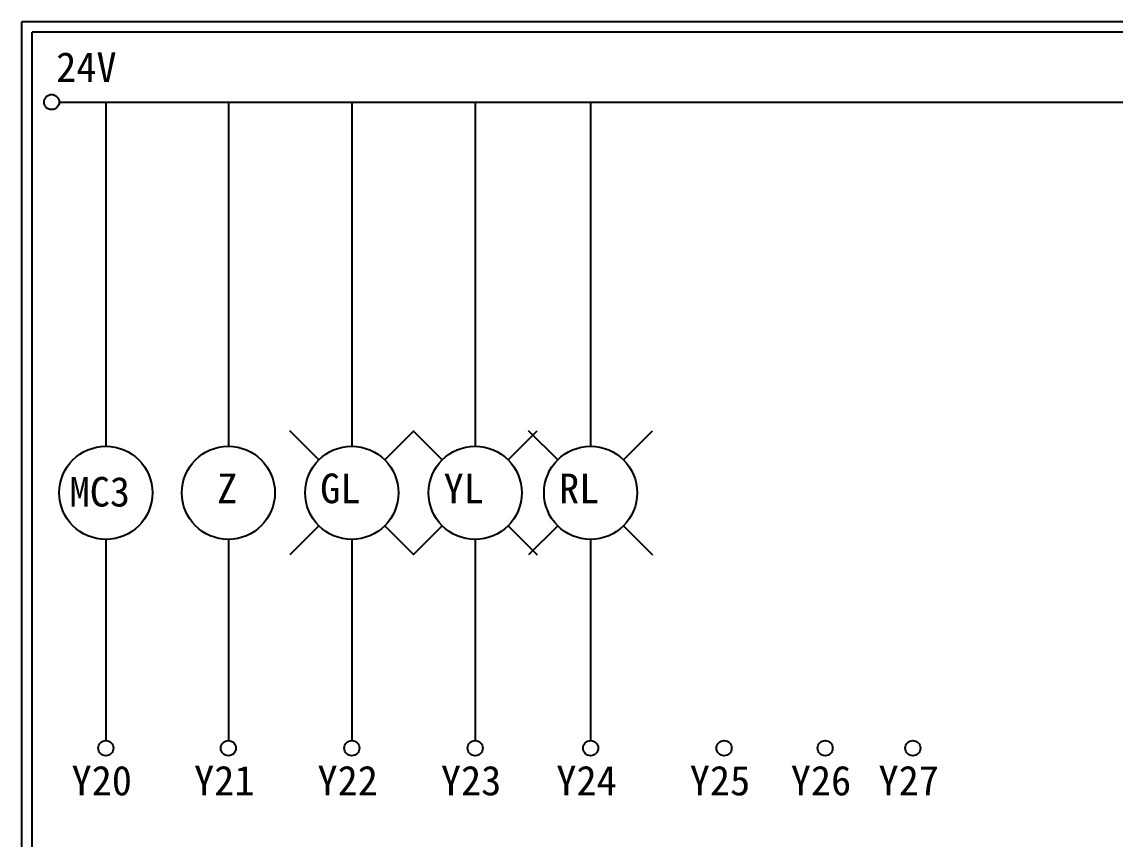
# Model space of a CAD drawing. Extents: x 926 to 1213, y 3 to 207.
# Drawn here: x 925.7 to 1058.6, y 107.6 to 207 of the extents above; entities that cross this region are included whole.
import ezdxf

# ---------------------------------------------------------------- set-up
doc = ezdxf.new("R2010")
doc.units = 0
doc.layers.add('圖框層', color=7, linetype='CONTINUOUS')
doc.layers.add('標尺寸層', color=3, linetype='CONTINUOUS')
doc.styles.add('STSL', font='KAIU.TTF')

msp = doc.modelspace()

# ---------------------------------------------------------------- linework, layer by layer
at = {"layer": '圖框層', "color": 7}
for p, q in [((1212.74, 206.97), (925.74, 206.97)), ((925.74, 3), (925.74, 206.97)), ((1211.49, 205.72), (926.99, 205.72)), ((926.99, 4.25), (926.99, 205.72))]:
    msp.add_line(p, q, dxfattribs=at)
at = {"layer": '標尺寸層', "color": 7}
for p, q in [((930.28, 197.22), (1207.88, 197.22)), ((935.95, 197.22), (935.95, 155.39)), ((950.84, 197.22), (950.84, 155.39)), ((965.84, 197.22), (965.84, 155.39)), ((980.84, 197.22), (980.84, 155.39)), ((994.87, 197.22), (994.87, 155.39)), ((961.84, 153.73), (958.3, 157.27)), ((969.85, 153.73), (973.38, 157.27)), ((976.84, 153.73), (973.3, 157.27)), ((984.85, 153.73), (988.38, 157.27)), ((990.87, 153.73), (987.33, 157.27)), ((998.88, 153.73), (1002.41, 157.27)), ((961.84, 145.73), (958.3, 142.19)), ((969.85, 145.73), (973.38, 142.19)), ((976.84, 145.73), (973.3, 142.19)), ((984.85, 145.73), (988.38, 142.19)), ((990.87, 145.73), (987.33, 142.19)), ((998.88, 145.73), (1002.41, 142.19)), ((935.95, 144.07), (935.95, 119.62)), ((950.84, 144.07), (950.84, 119.62)), ((965.84, 144.07), (965.84, 119.62)), ((980.84, 144.07), (980.84, 119.62)), ((994.87, 144.07), (994.87, 119.62))]:
    msp.add_line(p, q, dxfattribs=at)
for centre, radius in [((929.36, 197.22), 0.92), ((935.95, 149.73), 5.66), ((950.84, 149.73), 5.66), ((965.84, 149.73), 5.66), ((980.84, 149.73), 5.66), ((994.87, 149.73), 5.66), ((935.95, 118.7), 0.92), ((950.84, 118.7), 0.92), ((965.84, 118.7), 0.92), ((980.84, 118.7), 0.92), ((994.87, 118.7), 0.92), ((1011.09, 118.7), 0.92), ((1023.37, 118.7), 0.92), ((1034.03, 118.7), 0.92)]:
    msp.add_circle(centre, radius, dxfattribs=at)

# ---------------------------------------------------------------- texts
at = {"layer": '圖框層', "color": 4, "style": 'STSL'}
for s, p in [('24V', (929.91, 199.68)), ('MC3', (931.54, 148.06)), ('Z', (949.47, 148.47)), ('GL', (962, 148.47)), ('YL', (977, 148.47)), ('RL', (991.03, 148.47)), ('Y20', (931.78, 112.96)), ('Y21', (946.67, 112.96)), ('Y22', (961.67, 112.96)), ('Y23', (976.67, 112.96)), ('Y24', (990.7, 112.96)), ('Y25', (1006.92, 112.96)), ('Y26', (1019.2, 112.96)), ('Y27', (1029.86, 112.96))]:
    msp.add_text(s, height=3.6, dxfattribs=at).set_placement(p)

doc.saveas('drawing.dxf')
